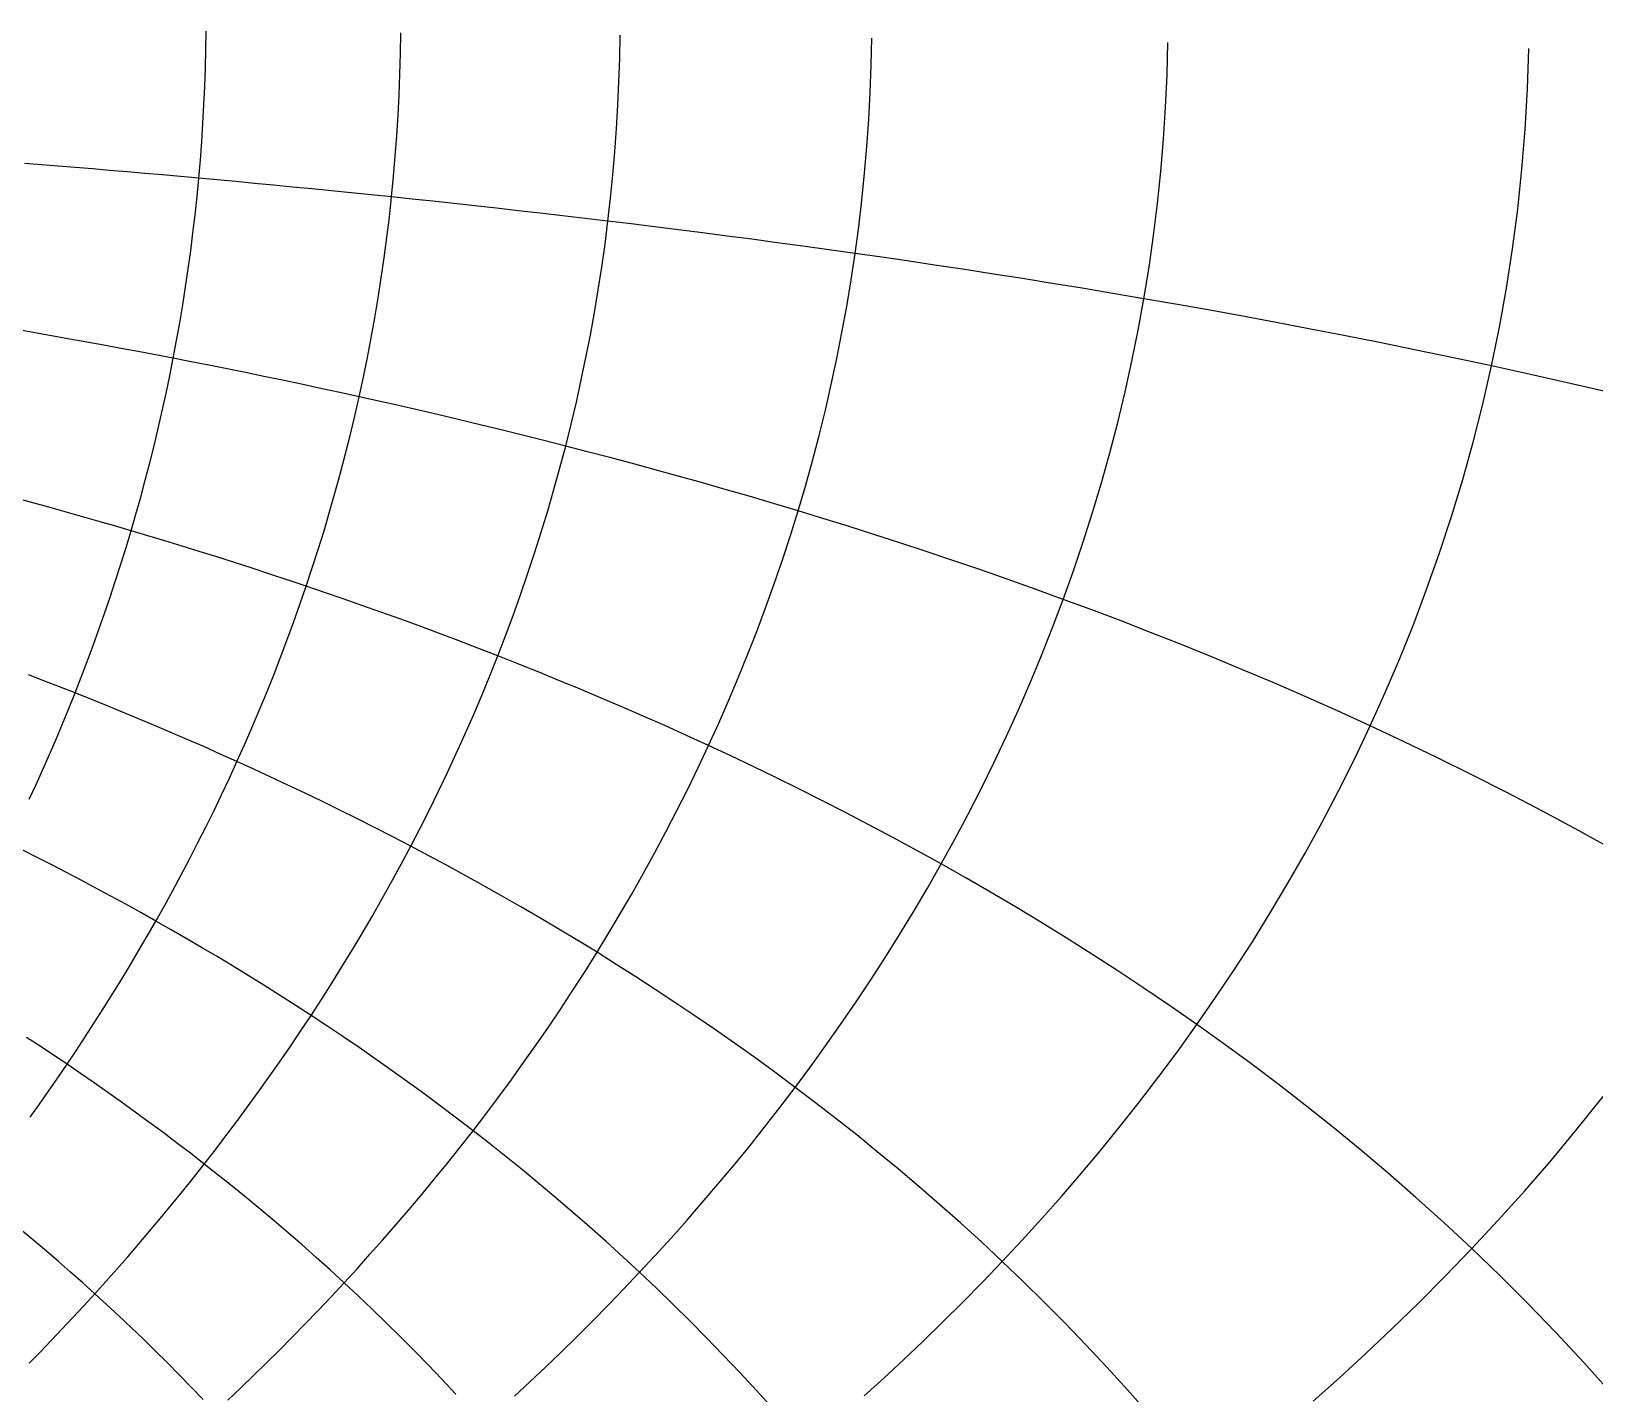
# Model space of a CAD drawing. Header units: metres. Extents: x -3.79 to 3.79, y -1 to 0.
# Drawn here: x 0.803 to 1.424, y -0.547 to -0.006 of the extents above; entities that cross this region are included whole.
import ezdxf

# ---------------------------------------------------------------- set-up
doc = ezdxf.new("R2010")
doc.units = ezdxf.units.M

msp = doc.modelspace()

# ---------------------------------------------------------------- linework, layer by layer
for p, q in [((0.87265, -0.01313), (0.87275, -0.00581)), ((0.94993, -0.01466), (0.95006, -0.00649)), ((1.03693, -0.01665), (1.0371, -0.00737)), ((1.13676, -0.01932), (1.13698, -0.00855)), ((1.25419, -0.02307), (1.25452, -0.01022)), ((0.87248, -0.02045), (0.87265, -0.01313)), ((0.94971, -0.02283), (0.94993, -0.01466)), ((1.03664, -0.02593), (1.03693, -0.01665)), ((1.39725, -0.02873), (1.39776, -0.01272)), ((0.87223, -0.02776), (0.87248, -0.02045)), ((0.94939, -0.031), (0.94971, -0.02283)), ((1.13636, -0.03008), (1.13676, -0.01932)), ((1.25361, -0.03592), (1.25419, -0.02307)), ((0.87191, -0.03506), (0.87223, -0.02776)), ((0.94898, -0.03915), (0.94939, -0.031)), ((1.03623, -0.03519), (1.03664, -0.02593)), ((1.13579, -0.04082), (1.13636, -0.03008)), ((1.39634, -0.0447), (1.39725, -0.02873)), ((0.87151, -0.04236), (0.87191, -0.03506)), ((1.03568, -0.04444), (1.03623, -0.03519)), ((1.25279, -0.04873), (1.25361, -0.03592)), ((0.87104, -0.04965), (0.87151, -0.04236)), ((0.94847, -0.04729), (0.94898, -0.03915)), ((1.13504, -0.05154), (1.13579, -0.04082)), ((0.94787, -0.05542), (0.94847, -0.04729)), ((1.03501, -0.05367), (1.03568, -0.04444)), ((1.25171, -0.0615), (1.25279, -0.04873)), ((1.39505, -0.06062), (1.39634, -0.0447)), ((0.87049, -0.05692), (0.87104, -0.04965)), ((0.94717, -0.06353), (0.94787, -0.05542)), ((1.03422, -0.06289), (1.03501, -0.05367)), ((1.13413, -0.06223), (1.13504, -0.05154)), ((0.80737, -0.05881), (0.80074, -0.05828)), ((0.81405, -0.05936), (0.80737, -0.05881)), ((0.8208, -0.05992), (0.81405, -0.05936)), ((0.82761, -0.06049), (0.8208, -0.05992)), ((0.83448, -0.06107), (0.82761, -0.06049)), ((0.84142, -0.06166), (0.83448, -0.06107)), ((0.84843, -0.06227), (0.84142, -0.06166)), ((0.86987, -0.06418), (0.87049, -0.05692)), ((1.25039, -0.07423), (1.25171, -0.0615)), ((1.39337, -0.07647), (1.39505, -0.06062)), ((0.8555, -0.0629), (0.84843, -0.06227)), ((0.86265, -0.06353), (0.8555, -0.0629)), ((0.86987, -0.06418), (0.86265, -0.06353)), ((0.86917, -0.07143), (0.86987, -0.06418)), ((0.87716, -0.06485), (0.86987, -0.06418)), ((0.88452, -0.06553), (0.87716, -0.06485)), ((0.89197, -0.06623), (0.88452, -0.06553)), ((0.89949, -0.06694), (0.89197, -0.06623)), ((0.90709, -0.06768), (0.89949, -0.06694)), ((0.91477, -0.06843), (0.90709, -0.06768)), ((0.94638, -0.07162), (0.94717, -0.06353)), ((1.0333, -0.07207), (1.03422, -0.06289)), ((1.13304, -0.07288), (1.13413, -0.06223)), ((0.8684, -0.07866), (0.86917, -0.07143)), ((0.92254, -0.0692), (0.91477, -0.06843)), ((0.9304, -0.06998), (0.92254, -0.0692)), ((0.93834, -0.07079), (0.9304, -0.06998)), ((0.94638, -0.07162), (0.93834, -0.07079)), ((0.94549, -0.07969), (0.94638, -0.07162)), ((0.9545, -0.07247), (0.94638, -0.07162)), ((0.96273, -0.07334), (0.9545, -0.07247)), ((0.97105, -0.07424), (0.96273, -0.07334)), ((0.97947, -0.07516), (0.97105, -0.07424)), ((1.03226, -0.08123), (1.0333, -0.07207)), ((1.13179, -0.0835), (1.13304, -0.07288)), ((1.24883, -0.0869), (1.25039, -0.07423)), ((0.86756, -0.08587), (0.8684, -0.07866)), ((0.94451, -0.08774), (0.94549, -0.07969)), ((0.98799, -0.0761), (0.97947, -0.07516)), ((0.99662, -0.07707), (0.98799, -0.0761)), ((1.00536, -0.07807), (0.99662, -0.07707)), ((1.01421, -0.07909), (1.00536, -0.07807)), ((1.02318, -0.08015), (1.01421, -0.07909)), ((1.03226, -0.08123), (1.02318, -0.08015)), ((1.39131, -0.09222), (1.39337, -0.07647)), ((0.86665, -0.09306), (0.86756, -0.08587)), ((1.0311, -0.09036), (1.03226, -0.08123)), ((1.04147, -0.08235), (1.03226, -0.08123)), ((1.0508, -0.0835), (1.04147, -0.08235)), ((1.06025, -0.08468), (1.0508, -0.0835)), ((1.06984, -0.0859), (1.06025, -0.08468)), ((1.07957, -0.08716), (1.06984, -0.0859)), ((1.13038, -0.09407), (1.13179, -0.0835)), ((0.86567, -0.10023), (0.86665, -0.09306)), ((0.94344, -0.09576), (0.94451, -0.08774)), ((1.02982, -0.09945), (1.0311, -0.09036)), ((1.08943, -0.08845), (1.07957, -0.08716)), ((1.09944, -0.08979), (1.08943, -0.08845)), ((1.1096, -0.09117), (1.09944, -0.08979)), ((1.11991, -0.0926), (1.1096, -0.09117)), ((1.13038, -0.09407), (1.11991, -0.0926)), ((1.24703, -0.0995), (1.24883, -0.0869)), ((1.38888, -0.10786), (1.39131, -0.09222)), ((0.94229, -0.10375), (0.94344, -0.09576)), ((1.1288, -0.1046), (1.13038, -0.09407)), ((1.14101, -0.0956), (1.13038, -0.09407)), ((1.15181, -0.09717), (1.14101, -0.0956)), ((1.16278, -0.0988), (1.15181, -0.09717)), ((1.17394, -0.10049), (1.16278, -0.0988)), ((0.86461, -0.10737), (0.86567, -0.10023)), ((0.94104, -0.11171), (0.94229, -0.10375)), ((1.02842, -0.1085), (1.02982, -0.09945)), ((1.12706, -0.11507), (1.1288, -0.1046)), ((1.18528, -0.10224), (1.17394, -0.10049)), ((1.19681, -0.10406), (1.18528, -0.10224)), ((1.20854, -0.10594), (1.19681, -0.10406)), ((1.245, -0.11203), (1.24703, -0.0995)), ((0.86349, -0.1145), (0.86461, -0.10737)), ((1.02691, -0.11751), (1.02842, -0.1085)), ((1.22048, -0.10789), (1.20854, -0.10594)), ((1.23263, -0.10992), (1.22048, -0.10789)), ((1.245, -0.11203), (1.23263, -0.10992)), ((1.38609, -0.12337), (1.38888, -0.10786)), ((0.8623, -0.12159), (0.86349, -0.1145)), ((0.9397, -0.11964), (0.94104, -0.11171)), ((1.02528, -0.12648), (1.02691, -0.11751)), ((1.12516, -0.12548), (1.12706, -0.11507)), ((1.24274, -0.12447), (1.245, -0.11203)), ((1.2576, -0.11422), (1.245, -0.11203)), ((1.27044, -0.1165), (1.2576, -0.11422)), ((1.28353, -0.11888), (1.27044, -0.1165)), ((0.86104, -0.12866), (0.8623, -0.12159)), ((0.93828, -0.12753), (0.9397, -0.11964)), ((1.29687, -0.12135), (1.28353, -0.11888)), ((1.31048, -0.12394), (1.29687, -0.12135)), ((1.32437, -0.12664), (1.31048, -0.12394)), ((1.38295, -0.13874), (1.38609, -0.12337)), ((0.80552, -0.12571), (0.79902, -0.12458)), ((0.81209, -0.12687), (0.80552, -0.12571)), ((0.81871, -0.12805), (0.81209, -0.12687)), ((0.82539, -0.12926), (0.81871, -0.12805)), ((0.83213, -0.13049), (0.82539, -0.12926)), ((0.85971, -0.1357), (0.86104, -0.12866)), ((0.93677, -0.13539), (0.93828, -0.12753)), ((1.02354, -0.1354), (1.02528, -0.12648)), ((1.1231, -0.13582), (1.12516, -0.12548)), ((1.24025, -0.13682), (1.24274, -0.12447)), ((1.33855, -0.12946), (1.32437, -0.12664)), ((1.35303, -0.13241), (1.33855, -0.12946)), ((0.83893, -0.13175), (0.83213, -0.13049)), ((0.84579, -0.13304), (0.83893, -0.13175)), ((0.85272, -0.13435), (0.84579, -0.13304)), ((0.85971, -0.1357), (0.85272, -0.13435)), ((0.85832, -0.14271), (0.85971, -0.1357)), ((0.86677, -0.13708), (0.85971, -0.1357)), ((0.93517, -0.14321), (0.93677, -0.13539)), ((1.02168, -0.14427), (1.02354, -0.1354)), ((1.1209, -0.1461), (1.1231, -0.13582)), ((1.36783, -0.1355), (1.35303, -0.13241)), ((1.38295, -0.13874), (1.36783, -0.1355)), ((0.85686, -0.14969), (0.85832, -0.14271)), ((0.87389, -0.13848), (0.86677, -0.13708)), ((0.88109, -0.13992), (0.87389, -0.13848)), ((0.88835, -0.14139), (0.88109, -0.13992)), ((0.89569, -0.1429), (0.88835, -0.14139)), ((1.23754, -0.14907), (1.24025, -0.13682)), ((1.37947, -0.15395), (1.38295, -0.13874)), ((1.39842, -0.14214), (1.38295, -0.13874)), ((1.41424, -0.1457), (1.39842, -0.14214)), ((0.9031, -0.14444), (0.89569, -0.1429)), ((0.91058, -0.14602), (0.9031, -0.14444)), ((0.91814, -0.14764), (0.91058, -0.14602)), ((0.92578, -0.14929), (0.91814, -0.14764)), ((0.9335, -0.15099), (0.93517, -0.14321)), ((1.01972, -0.15309), (1.02168, -0.14427)), ((1.11855, -0.1563), (1.1209, -0.1461)), ((1.43043, -0.14946), (1.41424, -0.1457)), ((0.85534, -0.15663), (0.85686, -0.14969)), ((0.9335, -0.15099), (0.92578, -0.14929)), ((0.93174, -0.15873), (0.9335, -0.15099)), ((0.9413, -0.15273), (0.9335, -0.15099)), ((0.94918, -0.15451), (0.9413, -0.15273)), ((0.95715, -0.15634), (0.94918, -0.15451)), ((1.01765, -0.16185), (1.01972, -0.15309)), ((1.23462, -0.16121), (1.23754, -0.14907)), ((1.37565, -0.16898), (1.37947, -0.15395)), ((0.85375, -0.16354), (0.85534, -0.15663)), ((0.9299, -0.16642), (0.93174, -0.15873)), ((0.9652, -0.15821), (0.95715, -0.15634)), ((0.97335, -0.16014), (0.9652, -0.15821)), ((0.98158, -0.16211), (0.97335, -0.16014)), ((1.11605, -0.16642), (1.11855, -0.1563)), ((1.2315, -0.17323), (1.23462, -0.16121)), ((0.85211, -0.17041), (0.85375, -0.16354)), ((0.92798, -0.17407), (0.9299, -0.16642)), ((0.98991, -0.16414), (0.98158, -0.16211)), ((0.99833, -0.16622), (0.98991, -0.16414)), ((1.00686, -0.16835), (0.99833, -0.16622)), ((1.01548, -0.17055), (1.01765, -0.16185)), ((1.11341, -0.17646), (1.11605, -0.16642)), ((0.8504, -0.17725), (0.85211, -0.17041)), ((1.01548, -0.17055), (1.00686, -0.16835)), ((1.0132, -0.17919), (1.01548, -0.17055)), ((1.0242, -0.1728), (1.01548, -0.17055)), ((1.03303, -0.17512), (1.0242, -0.1728)), ((1.22817, -0.18514), (1.2315, -0.17323)), ((1.37152, -0.18383), (1.37565, -0.16898)), ((0.84863, -0.18405), (0.8504, -0.17725)), ((0.92599, -0.18167), (0.92798, -0.17407)), ((1.01083, -0.18777), (1.0132, -0.17919)), ((1.04196, -0.17751), (1.03303, -0.17512)), ((1.05101, -0.17996), (1.04196, -0.17751)), ((1.06016, -0.18249), (1.05101, -0.17996)), ((1.11063, -0.18642), (1.11341, -0.17646)), ((0.8468, -0.19082), (0.84863, -0.18405)), ((0.92392, -0.18922), (0.92599, -0.18167)), ((1.06944, -0.18508), (1.06016, -0.18249)), ((1.07882, -0.18776), (1.06944, -0.18508)), ((1.22465, -0.19692), (1.22817, -0.18514)), ((1.36708, -0.19848), (1.37152, -0.18383)), ((0.80397, -0.19312), (0.79765, -0.1914)), ((0.84492, -0.19754), (0.8468, -0.19082)), ((0.92178, -0.19672), (0.92392, -0.18922)), ((1.00835, -0.19628), (1.01083, -0.18777)), ((1.08833, -0.19052), (1.07882, -0.18776)), ((1.09797, -0.19336), (1.08833, -0.19052)), ((1.10773, -0.19629), (1.11063, -0.18642)), ((0.81034, -0.19487), (0.80397, -0.19312)), ((0.81677, -0.19667), (0.81034, -0.19487)), ((0.82324, -0.1985), (0.81677, -0.19667)), ((0.82976, -0.20036), (0.82324, -0.1985)), ((0.84298, -0.20422), (0.84492, -0.19754)), ((0.91956, -0.20417), (0.92178, -0.19672)), ((1.00579, -0.20472), (1.00835, -0.19628)), ((1.10773, -0.19629), (1.09797, -0.19336)), ((1.10469, -0.20607), (1.10773, -0.19629)), ((1.11761, -0.19931), (1.10773, -0.19629)), ((1.22094, -0.20856), (1.22465, -0.19692)), ((1.36235, -0.21292), (1.36708, -0.19848)), ((0.83635, -0.20227), (0.82976, -0.20036)), ((0.84298, -0.20422), (0.83635, -0.20227)), ((0.84098, -0.21086), (0.84298, -0.20422)), ((0.84967, -0.20621), (0.84298, -0.20422)), ((0.91728, -0.21157), (0.91956, -0.20417)), ((1.00313, -0.2131), (1.00579, -0.20472)), ((1.12763, -0.20243), (1.11761, -0.19931)), ((1.13779, -0.20565), (1.12763, -0.20243)), ((0.83893, -0.21746), (0.84098, -0.21086)), ((0.85641, -0.20824), (0.84967, -0.20621)), ((0.86321, -0.21032), (0.85641, -0.20824)), ((0.87007, -0.21244), (0.86321, -0.21032)), ((1.10152, -0.21575), (1.10469, -0.20607)), ((1.14809, -0.20897), (1.13779, -0.20565)), ((1.15853, -0.21241), (1.14809, -0.20897)), ((1.21705, -0.22007), (1.22094, -0.20856)), ((0.87699, -0.21461), (0.87007, -0.21244)), ((0.88397, -0.21682), (0.87699, -0.21461)), ((0.89101, -0.21909), (0.88397, -0.21682)), ((0.91492, -0.21892), (0.91728, -0.21157)), ((1.00038, -0.2214), (1.00313, -0.2131)), ((1.09824, -0.22533), (1.10152, -0.21575)), ((1.16911, -0.21596), (1.15853, -0.21241)), ((1.17985, -0.21963), (1.16911, -0.21596)), ((1.35734, -0.22714), (1.36235, -0.21292)), ((0.83683, -0.22401), (0.83893, -0.21746)), ((0.89811, -0.22141), (0.89101, -0.21909)), ((0.90528, -0.22378), (0.89811, -0.22141)), ((0.9125, -0.2262), (0.91492, -0.21892)), ((0.99754, -0.22964), (1.00038, -0.2214)), ((1.19074, -0.22343), (1.17985, -0.21963)), ((1.21299, -0.23143), (1.21705, -0.22007)), ((0.83468, -0.23052), (0.83683, -0.22401)), ((0.9125, -0.2262), (0.90528, -0.22378)), ((0.91002, -0.23344), (0.9125, -0.2262)), ((0.9198, -0.22869), (0.9125, -0.2262)), ((0.92716, -0.23123), (0.9198, -0.22869)), ((1.09483, -0.23482), (1.09824, -0.22533)), ((1.20179, -0.22736), (1.19074, -0.22343)), ((1.21299, -0.23143), (1.20179, -0.22736)), ((1.35207, -0.24113), (1.35734, -0.22714)), ((0.83247, -0.23699), (0.83468, -0.23052)), ((0.90747, -0.24061), (0.91002, -0.23344)), ((0.93458, -0.23383), (0.92716, -0.23123)), ((0.94208, -0.23649), (0.93458, -0.23383)), ((0.99462, -0.2378), (0.99754, -0.22964)), ((1.09132, -0.2442), (1.09483, -0.23482)), ((1.20877, -0.24264), (1.21299, -0.23143)), ((1.22437, -0.23565), (1.21299, -0.23143)), ((1.23591, -0.24002), (1.22437, -0.23565)), ((0.83022, -0.24341), (0.83247, -0.23699)), ((0.90486, -0.24773), (0.90747, -0.24061)), ((0.94964, -0.23921), (0.94208, -0.23649)), ((0.95728, -0.242), (0.94964, -0.23921)), ((0.96498, -0.24486), (0.95728, -0.242)), ((0.99162, -0.24588), (0.99462, -0.2378)), ((1.24762, -0.24455), (1.23591, -0.24002)), ((1.34655, -0.25489), (1.35207, -0.24113)), ((0.82792, -0.24978), (0.83022, -0.24341)), ((0.90219, -0.25478), (0.90486, -0.24773)), ((0.97276, -0.2478), (0.96498, -0.24486)), ((0.98061, -0.2508), (0.97276, -0.2478)), ((0.98854, -0.25388), (0.99162, -0.24588)), ((1.08769, -0.25347), (1.09132, -0.2442)), ((1.20439, -0.25371), (1.20877, -0.24264)), ((1.25952, -0.24926), (1.24762, -0.24455)), ((0.82557, -0.25611), (0.82792, -0.24978)), ((0.98854, -0.25388), (0.98061, -0.2508)), ((0.98538, -0.26181), (0.98854, -0.25388)), ((0.99655, -0.25704), (0.98854, -0.25388)), ((1.08396, -0.26264), (1.08769, -0.25347)), ((1.19985, -0.26462), (1.20439, -0.25371)), ((1.27159, -0.25415), (1.25952, -0.24926)), ((1.28385, -0.25923), (1.27159, -0.25415)), ((0.82318, -0.26239), (0.82557, -0.25611)), ((0.89946, -0.26178), (0.90219, -0.25478)), ((1.00463, -0.26028), (0.99655, -0.25704)), ((1.01279, -0.2636), (1.00463, -0.26028)), ((1.2963, -0.26451), (1.28385, -0.25923)), ((1.3408, -0.26841), (1.34655, -0.25489)), ((0.80842, -0.2638), (0.80231, -0.26146)), ((0.81456, -0.26618), (0.80842, -0.2638)), ((0.82074, -0.26862), (0.81456, -0.26618)), ((0.82074, -0.26862), (0.82318, -0.26239)), ((0.89668, -0.26872), (0.89946, -0.26178)), ((0.98216, -0.26965), (0.98538, -0.26181)), ((1.02103, -0.26701), (1.01279, -0.2636)), ((1.08013, -0.2717), (1.08396, -0.26264)), ((1.19518, -0.27537), (1.19985, -0.26462)), ((1.30894, -0.27), (1.2963, -0.26451)), ((0.81827, -0.2748), (0.82074, -0.26862)), ((0.82697, -0.2711), (0.82074, -0.26862)), ((0.83325, -0.27363), (0.82697, -0.2711)), ((0.89384, -0.27559), (0.89668, -0.26872)), ((0.97885, -0.27742), (0.98216, -0.26965)), ((1.02935, -0.27052), (1.02103, -0.26701)), ((1.03775, -0.27411), (1.02935, -0.27052)), ((1.07621, -0.28065), (1.08013, -0.2717)), ((1.32178, -0.27572), (1.30894, -0.27)), ((1.33483, -0.28168), (1.3408, -0.26841)), ((0.81575, -0.28093), (0.81827, -0.2748)), ((0.83956, -0.27621), (0.83325, -0.27363)), ((0.84592, -0.27885), (0.83956, -0.27621)), ((0.85232, -0.28154), (0.84592, -0.27885)), ((0.89095, -0.28241), (0.89384, -0.27559)), ((0.97549, -0.28511), (0.97885, -0.27742)), ((1.04623, -0.2778), (1.03775, -0.27411)), ((1.0548, -0.28159), (1.04623, -0.2778)), ((1.19037, -0.28597), (1.19518, -0.27537)), ((1.33483, -0.28168), (1.32178, -0.27572)), ((0.81319, -0.28702), (0.81575, -0.28093)), ((0.85877, -0.28428), (0.85232, -0.28154)), ((0.86526, -0.28708), (0.85877, -0.28428)), ((0.88801, -0.28916), (0.89095, -0.28241)), ((0.97205, -0.29271), (0.97549, -0.28511)), ((1.06345, -0.28549), (1.0548, -0.28159)), ((1.0722, -0.28949), (1.07621, -0.28065)), ((1.32865, -0.29469), (1.33483, -0.28168)), ((1.34807, -0.28788), (1.33483, -0.28168)), ((0.81059, -0.29305), (0.81319, -0.28702)), ((0.8718, -0.28994), (0.86526, -0.28708)), ((0.87839, -0.29286), (0.8718, -0.28994)), ((0.88502, -0.29585), (0.88801, -0.28916)), ((1.0722, -0.28949), (1.06345, -0.28549)), ((1.06809, -0.29822), (1.0722, -0.28949)), ((1.08102, -0.29361), (1.0722, -0.28949)), ((1.18543, -0.2964), (1.19037, -0.28597)), ((1.36153, -0.29435), (1.34807, -0.28788)), ((0.80795, -0.29904), (0.81059, -0.29305)), ((0.88502, -0.29585), (0.87839, -0.29286)), ((0.88199, -0.30247), (0.88502, -0.29585)), ((0.8917, -0.29889), (0.88502, -0.29585)), ((0.96855, -0.30023), (0.97205, -0.29271)), ((1.08994, -0.29784), (1.08102, -0.29361)), ((1.09894, -0.3022), (1.08994, -0.29784)), ((1.18037, -0.30667), (1.18543, -0.2964)), ((1.32228, -0.30746), (1.32865, -0.29469)), ((1.3752, -0.30111), (1.36153, -0.29435)), ((0.80528, -0.30497), (0.80795, -0.29904)), ((0.8789, -0.30903), (0.88199, -0.30247)), ((0.89843, -0.302), (0.8917, -0.29889)), ((0.9052, -0.30518), (0.89843, -0.302)), ((0.965, -0.30767), (0.96855, -0.30023)), ((1.06391, -0.30684), (1.06809, -0.29822)), ((1.10804, -0.30668), (1.09894, -0.3022)), ((1.38908, -0.30816), (1.3752, -0.30111)), ((0.80257, -0.31085), (0.80528, -0.30497)), ((0.87578, -0.31553), (0.8789, -0.30903)), ((0.91203, -0.30843), (0.9052, -0.30518)), ((0.9189, -0.31174), (0.91203, -0.30843)), ((0.96138, -0.31502), (0.965, -0.30767)), ((1.05964, -0.31533), (1.06391, -0.30684)), ((1.11722, -0.31129), (1.10804, -0.30668)), ((1.17519, -0.31678), (1.18037, -0.30667)), ((1.31573, -0.31996), (1.32228, -0.30746)), ((1.40318, -0.31553), (1.38908, -0.30816)), ((0.87261, -0.32196), (0.87578, -0.31553)), ((0.92582, -0.31513), (0.9189, -0.31174)), ((0.93279, -0.3186), (0.92582, -0.31513)), ((0.95771, -0.32229), (0.96138, -0.31502)), ((1.0553, -0.32372), (1.05964, -0.31533)), ((1.1265, -0.31604), (1.11722, -0.31129)), ((1.13587, -0.32093), (1.1265, -0.31604)), ((1.4175, -0.32324), (1.40318, -0.31553)), ((0.8694, -0.32832), (0.87261, -0.32196)), ((0.93981, -0.32214), (0.93279, -0.3186)), ((0.94687, -0.32577), (0.93981, -0.32214)), ((0.95399, -0.32947), (0.95771, -0.32229)), ((1.14533, -0.32596), (1.13587, -0.32093)), ((1.16991, -0.32672), (1.17519, -0.31678)), ((1.30902, -0.33221), (1.31573, -0.31996)), ((0.86616, -0.33463), (0.8694, -0.32832)), ((0.95399, -0.32947), (0.94687, -0.32577)), ((1.05089, -0.33199), (1.0553, -0.32372)), ((1.15488, -0.33115), (1.14533, -0.32596)), ((1.16453, -0.3365), (1.16991, -0.32672)), ((1.43205, -0.3313), (1.4175, -0.32324)), ((0.80572, -0.33395), (0.79997, -0.33105)), ((0.8115, -0.3369), (0.80572, -0.33395)), ((0.86288, -0.34086), (0.86616, -0.33463)), ((0.95022, -0.33657), (0.95399, -0.32947)), ((0.96116, -0.33326), (0.95399, -0.32947)), ((0.96838, -0.33714), (0.96116, -0.33326)), ((1.04642, -0.34015), (1.05089, -0.33199)), ((1.16453, -0.3365), (1.15488, -0.33115)), ((1.30216, -0.3442), (1.30902, -0.33221)), ((0.81731, -0.33991), (0.8115, -0.3369)), ((0.82315, -0.34297), (0.81731, -0.33991)), ((0.85956, -0.34704), (0.86288, -0.34086)), ((0.9464, -0.34359), (0.95022, -0.33657)), ((0.97564, -0.34111), (0.96838, -0.33714)), ((0.98296, -0.34517), (0.97564, -0.34111)), ((1.04188, -0.34819), (1.04642, -0.34015)), ((1.15905, -0.34611), (1.16453, -0.3365)), ((1.17427, -0.34201), (1.16453, -0.3365)), ((0.82903, -0.34609), (0.82315, -0.34297)), ((0.83493, -0.34928), (0.82903, -0.34609)), ((0.85621, -0.35314), (0.85956, -0.34704)), ((0.94254, -0.35052), (0.9464, -0.34359)), ((0.99033, -0.34932), (0.98296, -0.34517)), ((1.15349, -0.35555), (1.15905, -0.34611)), ((1.1841, -0.34769), (1.17427, -0.34201)), ((1.29516, -0.35594), (1.30216, -0.3442)), ((0.84086, -0.35252), (0.83493, -0.34928)), ((0.84683, -0.35582), (0.84086, -0.35252)), ((0.85283, -0.35919), (0.85621, -0.35314)), ((0.93863, -0.35737), (0.94254, -0.35052)), ((0.99775, -0.35357), (0.99033, -0.34932)), ((1.00522, -0.35793), (0.99775, -0.35357)), ((1.03728, -0.35612), (1.04188, -0.34819)), ((1.19403, -0.35356), (1.1841, -0.34769)), ((1.20405, -0.35961), (1.19403, -0.35356)), ((0.85283, -0.35919), (0.84683, -0.35582)), ((0.84941, -0.36516), (0.85283, -0.35919)), ((0.85885, -0.36262), (0.85283, -0.35919)), ((0.93468, -0.36413), (0.93863, -0.35737)), ((1.01273, -0.36238), (1.00522, -0.35793)), ((1.03262, -0.36393), (1.03728, -0.35612)), ((1.14785, -0.36483), (1.15349, -0.35555)), ((1.21416, -0.36586), (1.20405, -0.35961)), ((1.28804, -0.36741), (1.29516, -0.35594)), ((0.84597, -0.37108), (0.84941, -0.36516)), ((0.86491, -0.36612), (0.85885, -0.36262)), ((0.87099, -0.36968), (0.86491, -0.36612)), ((0.9307, -0.37081), (0.93468, -0.36413)), ((1.0203, -0.36695), (1.01273, -0.36238)), ((1.02792, -0.37162), (1.03262, -0.36393)), ((1.14213, -0.37395), (1.14785, -0.36483)), ((1.22436, -0.37231), (1.21416, -0.36586)), ((0.8425, -0.37693), (0.84597, -0.37108)), ((0.87711, -0.37332), (0.87099, -0.36968)), ((0.92667, -0.3774), (0.9307, -0.37081)), ((1.02792, -0.37162), (1.0203, -0.36695)), ((1.02316, -0.37921), (1.02792, -0.37162)), ((1.03558, -0.37641), (1.02792, -0.37162)), ((1.23465, -0.37897), (1.22436, -0.37231)), ((1.2808, -0.37863), (1.28804, -0.36741)), ((0.839, -0.38271), (0.8425, -0.37693)), ((0.88325, -0.37702), (0.87711, -0.37332)), ((0.88943, -0.3808), (0.88325, -0.37702)), ((0.92262, -0.38391), (0.92667, -0.3774)), ((1.04329, -0.38132), (1.03558, -0.37641)), ((1.13635, -0.3829), (1.14213, -0.37395)), ((0.83548, -0.38843), (0.839, -0.38271)), ((0.89563, -0.38466), (0.88943, -0.3808)), ((0.90187, -0.38859), (0.89563, -0.38466)), ((0.91853, -0.39034), (0.92262, -0.38391)), ((1.01836, -0.38667), (1.02316, -0.37921)), ((1.05105, -0.38635), (1.04329, -0.38132)), ((1.1305, -0.39169), (1.13635, -0.3829)), ((1.24503, -0.38585), (1.23465, -0.37897)), ((1.27347, -0.38959), (1.2808, -0.37863)), ((0.83194, -0.39409), (0.83548, -0.38843)), ((0.90813, -0.3926), (0.90187, -0.38859)), ((0.91442, -0.39668), (0.91853, -0.39034)), ((1.01352, -0.39403), (1.01836, -0.38667)), ((1.05886, -0.3915), (1.05105, -0.38635)), ((1.25549, -0.39296), (1.24503, -0.38585)), ((1.26604, -0.40031), (1.27347, -0.38959)), ((0.82838, -0.39968), (0.83194, -0.39409)), ((0.91442, -0.39668), (0.90813, -0.3926)), ((0.91027, -0.40295), (0.91442, -0.39668)), ((0.92073, -0.40086), (0.91442, -0.39668)), ((1.00864, -0.40128), (1.01352, -0.39403)), ((1.06671, -0.39678), (1.05886, -0.3915)), ((1.0746, -0.40219), (1.06671, -0.39678)), ((1.1246, -0.40032), (1.1305, -0.39169)), ((1.26604, -0.40031), (1.25549, -0.39296)), ((0.82479, -0.40521), (0.82838, -0.39968)), ((0.9061, -0.40913), (0.91027, -0.40295)), ((0.92708, -0.40511), (0.92073, -0.40086)), ((1.00372, -0.40841), (1.00864, -0.40128)), ((1.08254, -0.40774), (1.0746, -0.40219)), ((1.11865, -0.40879), (1.1246, -0.40032)), ((1.25853, -0.41077), (1.26604, -0.40031)), ((1.27666, -0.4079), (1.26604, -0.40031)), ((0.80685, -0.40895), (0.80152, -0.40547)), ((0.8122, -0.41248), (0.80685, -0.40895)), ((0.82119, -0.41068), (0.82479, -0.40521)), ((0.90191, -0.41523), (0.9061, -0.40913)), ((0.93345, -0.40945), (0.92708, -0.40511)), ((0.93984, -0.41389), (0.93345, -0.40945)), ((0.99877, -0.41544), (1.00372, -0.40841)), ((1.09052, -0.41343), (1.08254, -0.40774)), ((1.11264, -0.4171), (1.11865, -0.40879)), ((1.28737, -0.41576), (1.27666, -0.4079)), ((0.81756, -0.41608), (0.8122, -0.41248)), ((0.81756, -0.41608), (0.82119, -0.41068)), ((0.8977, -0.42124), (0.90191, -0.41523)), ((0.94626, -0.41841), (0.93984, -0.41389)), ((0.99379, -0.42235), (0.99877, -0.41544)), ((1.09854, -0.41927), (1.09052, -0.41343)), ((1.25095, -0.42099), (1.25853, -0.41077)), ((1.29815, -0.42388), (1.28737, -0.41576)), ((0.81027, -0.42671), (0.81393, -0.42143)), ((0.81393, -0.42143), (0.81756, -0.41608)), ((0.82295, -0.41974), (0.81756, -0.41608)), ((0.82834, -0.42347), (0.82295, -0.41974)), ((0.89346, -0.42718), (0.8977, -0.42124)), ((0.95271, -0.42302), (0.94626, -0.41841)), ((1.1066, -0.42526), (1.09854, -0.41927)), ((1.1066, -0.42526), (1.11264, -0.4171)), ((1.24331, -0.43096), (1.25095, -0.42099)), ((0.8066, -0.43193), (0.81027, -0.42671)), ((0.83376, -0.42726), (0.82834, -0.42347)), ((0.83919, -0.43111), (0.83376, -0.42726)), ((0.88921, -0.43304), (0.89346, -0.42718)), ((0.95918, -0.42773), (0.95271, -0.42302)), ((0.96567, -0.43254), (0.95918, -0.42773)), ((0.98879, -0.42916), (0.99379, -0.42235)), ((1.10052, -0.43326), (1.1066, -0.42526)), ((1.1147, -0.4314), (1.1066, -0.42526)), ((1.30899, -0.43229), (1.29815, -0.42388)), ((0.80292, -0.43709), (0.8066, -0.43193)), ((0.84463, -0.43504), (0.83919, -0.43111)), ((0.88494, -0.43882), (0.88921, -0.43304)), ((0.97218, -0.43744), (0.96567, -0.43254)), ((0.98376, -0.43586), (0.98879, -0.42916)), ((1.09441, -0.44111), (1.10052, -0.43326)), ((1.12283, -0.43769), (1.1147, -0.4314)), ((1.23561, -0.4407), (1.24331, -0.43096)), ((1.3199, -0.44099), (1.30899, -0.43229)), ((1.417, -0.44175), (1.42731, -0.42885)), ((0.85009, -0.43903), (0.84463, -0.43504)), ((0.85556, -0.44309), (0.85009, -0.43903)), ((0.88065, -0.44453), (0.88494, -0.43882)), ((0.97871, -0.44245), (0.97218, -0.43744)), ((0.97871, -0.44245), (0.98376, -0.43586)), ((1.13099, -0.44416), (1.12283, -0.43769)), ((0.86104, -0.44722), (0.85556, -0.44309)), ((0.87635, -0.45015), (0.88065, -0.44453)), ((0.97364, -0.44894), (0.97871, -0.44245)), ((0.98526, -0.44756), (0.97871, -0.44245)), ((1.08827, -0.44881), (1.09441, -0.44111)), ((1.13918, -0.45079), (1.13099, -0.44416)), ((1.22787, -0.45021), (1.23561, -0.4407)), ((1.33086, -0.44999), (1.3199, -0.44099)), ((1.4066, -0.45423), (1.417, -0.44175)), ((0.86654, -0.45142), (0.86104, -0.44722)), ((0.87204, -0.4557), (0.86654, -0.45142)), ((0.87204, -0.4557), (0.87635, -0.45015)), ((0.96856, -0.45533), (0.97364, -0.44894)), ((0.99183, -0.45278), (0.98526, -0.44756)), ((0.99842, -0.45811), (0.99183, -0.45278)), ((1.08211, -0.45636), (1.08827, -0.44881)), ((1.1474, -0.45759), (1.13918, -0.45079)), ((1.2201, -0.45949), (1.22787, -0.45021)), ((1.34188, -0.45931), (1.33086, -0.44999)), ((0.86772, -0.46118), (0.87204, -0.4557)), ((0.87756, -0.46006), (0.87204, -0.4557)), ((0.96346, -0.46161), (0.96856, -0.45533)), ((1.00502, -0.46355), (0.99842, -0.45811)), ((1.07592, -0.46376), (1.08211, -0.45636)), ((1.15565, -0.46458), (1.1474, -0.45759)), ((1.39615, -0.4663), (1.4066, -0.45423)), ((0.86339, -0.46658), (0.86772, -0.46118)), ((0.88309, -0.46449), (0.87756, -0.46006)), ((0.88862, -0.46899), (0.88309, -0.46449)), ((0.95834, -0.4678), (0.96346, -0.46161)), ((1.01163, -0.46911), (1.00502, -0.46355)), ((1.06972, -0.47103), (1.07592, -0.46376)), ((1.16391, -0.47174), (1.15565, -0.46458)), ((1.2123, -0.46854), (1.2201, -0.45949)), ((1.35294, -0.46896), (1.34188, -0.45931)), ((0.85906, -0.4719), (0.86339, -0.46658)), ((0.89417, -0.47358), (0.88862, -0.46899)), ((0.95322, -0.47388), (0.95834, -0.4678)), ((1.01825, -0.47478), (1.01163, -0.46911)), ((1.06351, -0.47815), (1.06972, -0.47103)), ((1.20448, -0.47737), (1.2123, -0.46854)), ((1.36403, -0.47895), (1.35294, -0.46896)), ((1.38566, -0.47799), (1.39615, -0.4663)), ((0.85036, -0.48234), (0.85471, -0.47716)), ((0.85471, -0.47716), (0.85906, -0.4719)), ((0.89972, -0.47825), (0.89417, -0.47358)), ((0.94809, -0.47987), (0.95322, -0.47388)), ((1.02489, -0.48058), (1.01825, -0.47478)), ((1.17219, -0.4791), (1.16391, -0.47174)), ((1.19664, -0.48599), (1.20448, -0.47737)), ((0.80457, -0.48623), (0.79977, -0.48222)), ((0.84601, -0.48745), (0.85036, -0.48234)), ((0.90527, -0.48301), (0.89972, -0.47825)), ((0.91083, -0.48784), (0.90527, -0.48301)), ((0.94295, -0.48576), (0.94809, -0.47987)), ((1.03153, -0.48649), (1.02489, -0.48058)), ((1.05729, -0.48513), (1.06351, -0.47815)), ((1.18049, -0.48665), (1.17219, -0.4791)), ((1.37514, -0.4893), (1.36403, -0.47895)), ((1.37514, -0.4893), (1.38566, -0.47799)), ((0.80937, -0.49029), (0.80457, -0.48623)), ((0.84166, -0.49249), (0.84601, -0.48745)), ((0.9164, -0.49276), (0.91083, -0.48784)), ((0.93781, -0.49156), (0.94295, -0.48576)), ((1.03818, -0.49253), (1.03153, -0.48649)), ((1.05106, -0.49198), (1.05729, -0.48513)), ((1.18879, -0.4944), (1.18049, -0.48665)), ((1.18879, -0.4944), (1.19664, -0.48599)), ((1.36461, -0.50024), (1.37514, -0.4893)), ((1.38627, -0.50001), (1.37514, -0.4893)), ((0.81417, -0.49443), (0.80937, -0.49029)), ((0.81898, -0.49862), (0.81417, -0.49443)), ((0.8373, -0.49746), (0.84166, -0.49249)), ((0.92196, -0.49777), (0.9164, -0.49276)), ((0.93267, -0.49726), (0.93781, -0.49156)), ((1.04482, -0.4987), (1.03818, -0.49253)), ((1.04482, -0.4987), (1.05106, -0.49198)), ((1.18094, -0.5026), (1.18879, -0.4944)), ((1.19709, -0.50235), (1.18879, -0.4944)), ((0.82378, -0.50288), (0.81898, -0.49862)), ((0.82858, -0.5072), (0.83294, -0.50236)), ((0.83294, -0.50236), (0.8373, -0.49746)), ((0.92753, -0.50287), (0.92196, -0.49777)), ((0.92753, -0.50287), (0.93267, -0.49726)), ((1.03859, -0.50528), (1.04482, -0.4987)), ((1.05147, -0.505), (1.04482, -0.4987)), ((1.17309, -0.5106), (1.18094, -0.5026)), ((1.2054, -0.51052), (1.19709, -0.50235)), ((1.35408, -0.51082), (1.36461, -0.50024)), ((1.39739, -0.51111), (1.38627, -0.50001)), ((0.82858, -0.5072), (0.82378, -0.50288)), ((0.82423, -0.51197), (0.82858, -0.5072)), ((0.83339, -0.51159), (0.82858, -0.5072)), ((0.91724, -0.51382), (0.92238, -0.50839)), ((0.92238, -0.50839), (0.92753, -0.50287)), ((0.93309, -0.50806), (0.92753, -0.50287)), ((0.93866, -0.51334), (0.93309, -0.50806)), ((1.03236, -0.51174), (1.03859, -0.50528)), ((1.05812, -0.51143), (1.05147, -0.505)), ((0.81988, -0.51667), (0.82423, -0.51197)), ((0.83818, -0.51605), (0.83339, -0.51159)), ((0.91211, -0.51917), (0.91724, -0.51382)), ((0.94421, -0.51872), (0.93866, -0.51334)), ((1.02614, -0.51807), (1.03236, -0.51174)), ((1.06477, -0.518), (1.05812, -0.51143)), ((1.16524, -0.51841), (1.17309, -0.5106)), ((1.21369, -0.5189), (1.2054, -0.51052)), ((1.34356, -0.52106), (1.35408, -0.51082)), ((1.4085, -0.5226), (1.39739, -0.51111)), ((0.81553, -0.52131), (0.81988, -0.51667)), ((0.84298, -0.52057), (0.83818, -0.51605)), ((0.84777, -0.52517), (0.84298, -0.52057)), ((0.90697, -0.52443), (0.91211, -0.51917)), ((0.94977, -0.52419), (0.94421, -0.51872)), ((1.01992, -0.52428), (1.02614, -0.51807)), ((1.0714, -0.5247), (1.06477, -0.518)), ((1.15741, -0.52603), (1.16524, -0.51841)), ((1.22198, -0.5275), (1.21369, -0.5189)), ((1.33306, -0.53097), (1.34356, -0.52106)), ((0.80684, -0.5304), (0.81118, -0.52589)), ((0.81118, -0.52589), (0.81553, -0.52131)), ((0.85256, -0.52983), (0.84777, -0.52517)), ((0.90185, -0.5296), (0.90697, -0.52443)), ((0.95531, -0.52975), (0.94977, -0.52419)), ((1.01371, -0.53037), (1.01992, -0.52428)), ((1.07802, -0.53155), (1.0714, -0.5247)), ((1.14959, -0.53346), (1.15741, -0.52603)), ((1.41959, -0.53449), (1.4085, -0.5226)), ((0.80251, -0.53485), (0.80684, -0.5304)), ((0.85734, -0.53457), (0.85256, -0.52983)), ((0.89673, -0.53469), (0.90185, -0.5296)), ((0.96085, -0.53542), (0.95531, -0.52975)), ((1.00751, -0.53634), (1.01371, -0.53037)), ((1.08463, -0.53855), (1.07802, -0.53155)), ((1.14179, -0.54071), (1.14959, -0.53346)), ((1.23024, -0.53633), (1.22198, -0.5275)), ((1.3226, -0.54055), (1.33306, -0.53097)), ((0.86211, -0.53938), (0.85734, -0.53457)), ((0.86687, -0.54426), (0.86211, -0.53938)), ((0.88653, -0.54463), (0.89162, -0.5397)), ((0.89162, -0.5397), (0.89673, -0.53469)), ((0.96637, -0.54118), (0.96085, -0.53542)), ((1.00132, -0.54219), (1.00751, -0.53634)), ((1.09123, -0.54568), (1.08463, -0.53855)), ((1.23848, -0.54539), (1.23024, -0.53633)), ((1.43062, -0.54681), (1.41959, -0.53449)), ((0.87162, -0.54922), (0.86687, -0.54426)), ((0.88144, -0.54948), (0.88653, -0.54463)), ((0.97189, -0.54705), (0.96637, -0.54118)), ((0.99515, -0.54794), (1.00132, -0.54219)), ((1.0978, -0.55297), (1.09123, -0.54568)), ((1.13402, -0.54779), (1.14179, -0.54071)), ((1.24668, -0.55469), (1.23848, -0.54539)), ((1.31217, -0.54983), (1.3226, -0.54055))]:
    msp.add_line(p, q)

doc.saveas('drawing.dxf')
